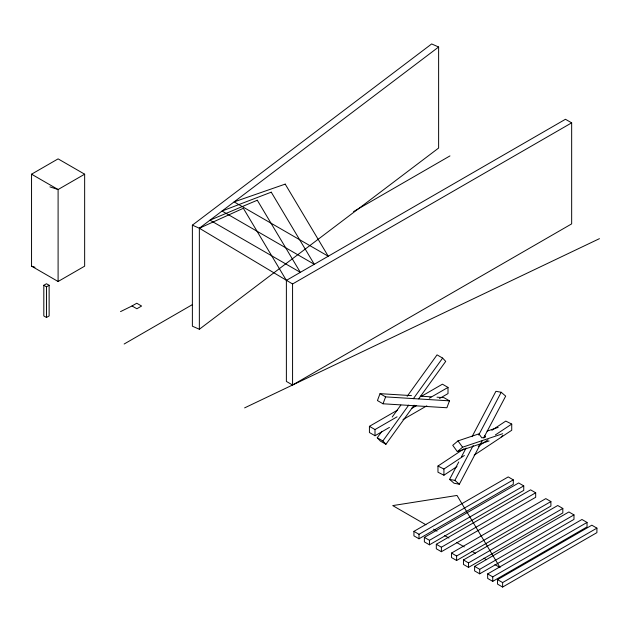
<?xml version="1.0" encoding="UTF-8"?>
<svg xmlns="http://www.w3.org/2000/svg" width="631" height="631" viewBox="0 0 631 631"><rect width="100%" height="100%" fill="white"/><g stroke="black" fill="none" stroke-linecap="round" stroke-linejoin="round"><path stroke-width="0.95" d="M411.467 395.613L380.028 393.657L377.433 400.559L383.017 403.785L446.882 407.752L449.477 400.851L443.893 397.633L437.015 397.199M383.017 403.785L385.612 396.883L449.477 400.851M482.281 440.596L459.344 484.214L454.06 483.236L449.58 479.402L458.753 461.955M461.506 456.718L466.096 447.994M472.059 436.66L495.911 391.299L501.195 392.277L505.676 396.11L483.661 437.977M449.58 479.402L454.864 480.38L473.218 445.486M478.716 435.019L501.195 392.277M414.094 405.22L385.92 444.271L380.335 441.053L377.267 437.764L381.865 431.383M392.214 417.036L400.835 405.086M407.161 396.315L437.054 354.867L442.639 358.092L445.715 361.382L418.692 398.839M385.92 444.271L382.851 440.99L408.722 405.118M413.321 398.745L442.639 358.092M484.474 435.382L485.468 436.747L481.887 437.946L478.905 433.86L457.98 440.895L452.742 445.32L457.349 451.622L489.072 440.966M457.349 451.622L462.586 447.198L502.718 433.718M501.203 436.889L502.702 435.627M192.376 225.164L431.659 43.941L438.624 47.009L438.624 148.04L199.349 329.264L192.376 326.195L192.376 225.164L199.349 228.225L292.571 283.974L571.662 122.848L571.662 223.879L292.571 385.013L286.379 381.432L286.379 280.401L243.345 208.285L199.349 228.225L199.349 329.264M199.349 228.225L438.624 47.009M483.953 437.843L485.468 436.747M457.002 466.546L443.924 475.214L437.969 472.217L437.969 466.041L464.116 448.704M491.888 430.295L505.778 421.082L511.733 424.079L511.733 430.255L474.157 455.172M443.924 475.214L443.924 469.03L464.353 455.495M478.243 446.283L488.039 439.783M495.398 434.909L511.733 424.079M31.55 174.195L58.099 158.87L84.649 174.195L84.649 266.172L58.099 281.497L31.55 266.172L31.55 174.195L58.099 189.529L84.649 174.195M43.815 285.283L46.473 283.753L49.131 285.283L49.131 315.942L46.473 317.472L43.815 315.942L43.815 285.283L46.473 286.813L49.131 285.283M132.021 305.964L136.746 303.235L141.596 306.035L136.872 308.764L132.021 305.964L120.537 311.611M124.157 344.013L192.384 304.623M353.581 211.559L449.958 155.912M286.379 280.401L565.463 119.267L571.662 122.848M389.437 427.408L375.003 435.737L369.419 432.519L369.419 426.335L397.435 410.166M421.2 396.442L442.426 384.184L448.01 387.41L448.01 393.586L439.523 398.492M369.419 426.335L375.003 429.561L397.073 416.815M411.507 408.486L416.602 405.544M429.332 398.193L448.01 387.41M403.02 419.568L426.785 405.843M413.928 531.357L508.215 476.918L513.295 479.852L513.295 484.348L419.008 538.787L413.928 535.853L413.928 531.357L419.008 534.291L513.295 479.852M424.371 537.383L518.658 482.952L523.746 485.886L523.746 490.382L429.459 544.821L424.371 541.879L424.371 537.383L429.459 540.317L523.746 485.886M436.313 544.277L530.6 489.845L535.68 492.779L535.68 497.275L441.392 551.707L436.313 548.773L436.313 544.277L441.392 547.211L535.68 492.779M451.52 553.064L545.807 498.624L550.895 501.558L550.895 506.054L456.607 560.494L451.52 557.559L451.52 553.064L456.607 555.998L550.895 501.558M463.454 559.949L557.741 505.51L562.82 508.444L562.82 512.948L468.533 567.379L463.454 564.445L463.454 559.949L468.533 562.884L562.82 508.444M474.607 566.386L568.894 511.954L573.981 514.888L573.981 519.384L479.694 573.824L474.607 570.889L474.607 566.386L479.694 569.328L573.981 514.888M487.66 573.926L581.948 519.487L587.035 522.429L587.035 526.924L492.748 581.356L487.66 578.422L487.66 573.926L492.748 576.86L587.035 522.429M497.543 579.629L591.831 525.189L596.91 528.131L596.91 532.627L502.623 587.059L497.543 584.125L497.543 579.629L502.623 582.563L596.91 528.131M244.615 407.878L599.45 238.66M487.093 431.115L498.159 427.392M420.309 396.165L431.123 396.836M31.55 266.172L34.973 267.26M49.928 186.863L58.099 189.529L58.099 281.497M437.969 466.041L443.924 469.03M380.028 393.657L385.612 396.883M377.267 437.764L382.851 440.99M425.949 524.779L392.727 505.597L457.018 495.445L500.052 567.561L494.941 564.611M433.615 529.204L437.023 531.168M444.689 535.593L448.949 538.054M456.615 542.479L464.274 546.903M471.941 551.328L475.348 553.3M483.867 558.214L486.422 559.689M454.864 480.38L459.344 484.214M457.98 440.895L462.586 447.198M502.623 582.563L502.623 587.059M492.748 576.86L492.748 581.356M479.694 569.328L479.694 573.824M468.533 562.884L468.533 567.379M456.607 555.998L456.607 560.494M441.392 547.211L441.392 551.707M429.459 540.317L429.459 544.821M419.008 534.291L419.008 538.787M375.003 429.561L375.003 435.737M292.571 283.974L292.571 385.013M46.473 286.813L46.473 317.472M257.298 200.232L209.981 220.18L300.332 272.34L257.298 200.232M271.251 192.171L222.049 211.03L314.285 264.286L271.251 192.171M285.204 184.118L234.125 201.888L328.238 256.225L285.204 184.118"/></g></svg>
